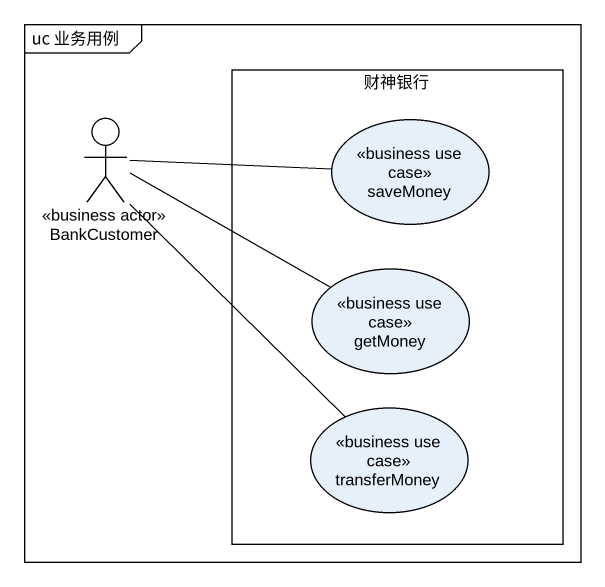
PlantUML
@startuml
mainframe uc 业务用例
rectangle 财神银行 {
  usecase saveMoney <<business use case>>
  usecase getMoney <<business use case>>
  usecase transferMoney <<business use case>>
}
actor BankCustomer <<business actor>>
BankCustomer -right- saveMoney
BankCustomer -right- getMoney
BankCustomer -- transferMoney
@enduml
